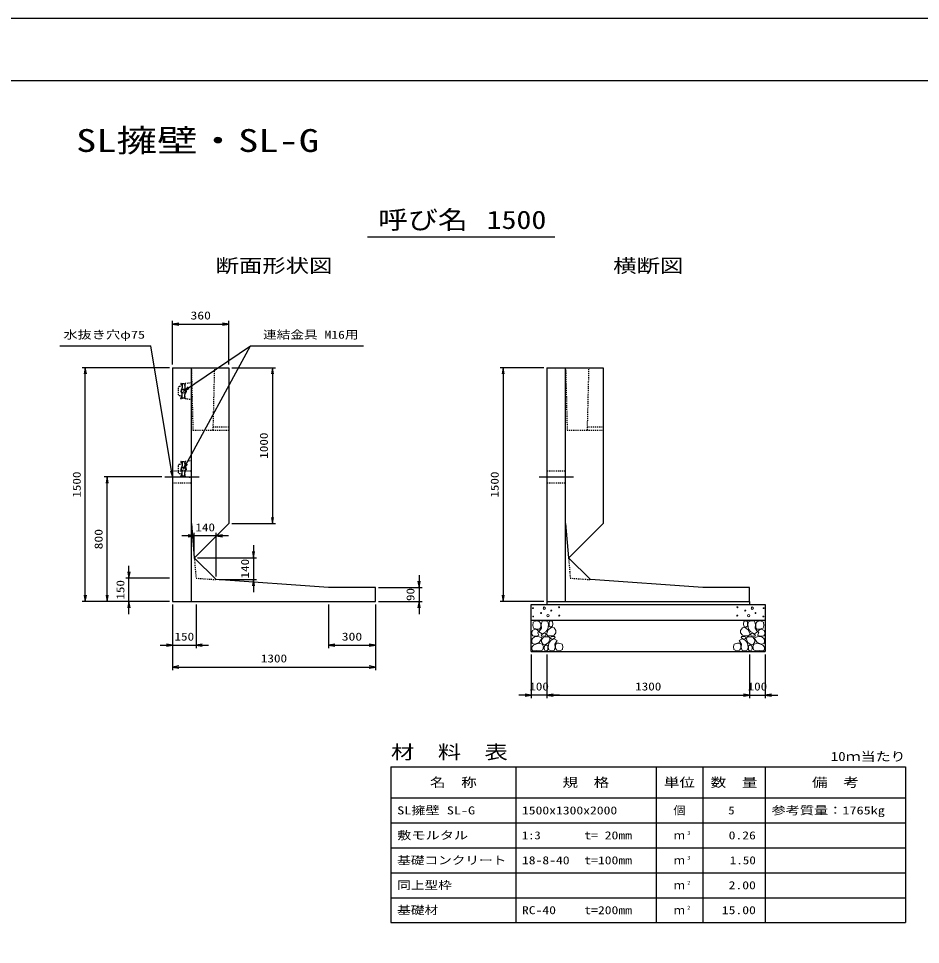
# Model space of a CAD drawing. Units: millimetres at full size. Extents: x 0 to 16820, y 0 to 11880.
# Drawn here: x 7262 to 13046, y 5940 to 11880 of the extents above; entities that cross this region are included whole.
import ezdxf
from ezdxf.enums import TextEntityAlignment as Align

# ---------------------------------------------------------------- set-up
doc = ezdxf.new("R2010")
doc.units = ezdxf.units.MM
doc.linetypes.add('CHAIN', pattern=[18.5, 12, -1.5, 3.5, -1.5])
doc.linetypes.add('DASHED_SPACED', pattern=[12, 6, -6])
for name, color, linetype, lineweight in [('D-BMK', 2, 'DASHED_SPACED', 25), ('D-DCR-HCHn', 4, 'Continuous', 9), ('D-MTR-FRAM', 7, 'Continuous', 25), ('D-MTR-LINE', 7, 'Continuous', 25), ('D-STR-DIM', 7, 'Continuous', 25), ('D-STR-STRn', 1, 'Continuous', 25), ('D-STR-TXT', 7, 'Continuous', 25), ('D-TTL', 2, 'Continuous', 25), ('D-TTL-TXT', 7, 'Continuous', 25)]:
    doc.layers.add(name, color=color, linetype=linetype, lineweight=lineweight)
doc.layers.add('D-MTR', color=7, linetype='Continuous')
doc.layers.add('D-MTR-TXT', color=7, linetype='Continuous')
doc.styles.add('ＭＳ ゴシック', font='')
doc.styles.get('ＭＳ ゴシック').set_extended_font_data('MS Gothic')

# ---------------------------------------------------------------- blocks, each defined once
blk = doc.blocks.new('open_arrow')
at = {"color": 0, "linetype": 'Continuous', "lineweight": -2}
blk.add_lwpolyline([(7.5, 1.25), (0, 0), (7.5, -1.25)], dxfattribs=at)
blk = doc.blocks.new('30KN')
at = {"color": 1, "linetype": 'DASHED_SPACED', "lineweight": 25}
for p, q in [((-85, 19.095), (-85, -19.095)), ((-58, 31.14), (-76.155, 29.028)), ((-68, 47.5), (-68, 45.66)), ((-65.5, 41.33), (-60.5, 38.443)), ((-54, 46), (-62.257, 46)), ((-40.306, 45.707), (-41.691, 35.314)), ((0, 53), (-37.704, 48.287)), ((0, -53), (0, 53)), ((-76.155, -29.028), (-58, -31.14)), ((-68, -47.5), (-68, -45.66)), ((-65.5, -41.33), (-60.5, -38.443)), ((-54, -46), (-62.257, -46)), ((-41.691, -35.314), (-40.306, -45.707)), ((-37.704, -48.287), (0, -53))]:
    blk.add_line(p, q, dxfattribs=at)
at = {"color": 1, "linetype": 'Continuous', "lineweight": 25}
for p, q in [((-58, 42), (-58, 21.448)), ((-46, 46), (-54, 46)), ((-42, 42), (-42, 21.448)), ((-58, -42), (-58, -21.448)), ((-46, -46), (-54, -46)), ((-42, -42), (-42, -21.448))]:
    blk.add_line(p, q, dxfattribs=at)
blk.add_circle((-50, 0), 13, dxfattribs=at)
at = {"color": 1, "linetype": 'DASHED_SPACED', "lineweight": 25}
for centre, radius, start, end in [((-75, 19.095), 10, 96.63251, 180), ((-66.5, 47.5), 1.5, 19.47123, 180), ((-63, 45.66), 5, 180, 240), ((-62.257, 49), 3, 199.47122, 270), ((-63, 34.113), 5, 0, 60), ((-37.332, 45.31), 3, 97.12502, 172.40536), ((-75, -19.095), 10, 180, 263.36749), ((-63, -45.66), 5, 120, 180), ((-66.5, -47.5), 1.5, 180, 340.57225), ((-62.257, -49), 3, 90, 160.55052), ((-63, -34.113), 5, 300, 0), ((-37.332, -45.31), 3, 187.59464, 262.87498)]:
    blk.add_arc(centre, radius, start, end, dxfattribs=at)
at = {"color": 1, "linetype": 'Continuous', "lineweight": 25}
for centre, radius, start, end in [((-50, 0), 18, 129.95842, 230.0969), ((-68, 21.448), 10, 310.0894, 0), ((-54, 42), 4, 90, 180), ((-46, 42), 4, 0, 90), ((-44.665, 35.71), 3, 332.67182, 352.40536), ((-32, 21.448), 10, 180, 229.9948), ((-50, 0), 18, 310.0052, 50.12245), ((-68, -21.448), 10, 0, 49.9948), ((-54, -42), 4, 180, 270), ((-46, -42), 4, 270, 0), ((-32, -21.448), 10, 130.0052, 180), ((-44.665, -35.71), 3, 7.59464, 27.32818)]:
    blk.add_arc(centre, radius, start, end, dxfattribs=at)

msp = doc.modelspace()

# ---------------------------------------------------------------- linework, layer by layer
at = {"layer": 'D-BMK', "linetype": 'CHAIN'}
for p, q in [((8200, 8940), (8420, 8940)), ((10600, 8940), (10820, 8940))]:
    msp.add_line(p, q, dxfattribs=at)
at = {"layer": 'D-BMK'}
for p, q in [((8388.779, 8420.91), (8400, 8290)), ((10788.779, 8420.91), (10800, 8290)), ((8400, 8290), (8528.779, 8280.91)), ((10800, 8290), (10928.779, 8280.91))]:
    msp.add_line(p, q, dxfattribs=at)
at = {"layer": 'D-DCR-HCHn'}
for points in [[(10557.281, 7953.808), (10550.346, 7933.005), (10559.592, 7919.136), (10582.707, 7916.824), (10598.488, 7923.599), (10591.952, 7939.939), (10596.575, 7949.185), (10587.33, 7958.431), (10573.461, 7963.053)], [(10601.198, 8011.594), (10580.395, 8016.217), (10561.904, 8006.971), (10559.592, 7986.168), (10564.215, 7969.988), (10587.33, 7963.053), (10603.51, 7963.053), (10610.444, 7974.611), (10610.444, 8000.037)], [(10619.69, 8013.906), (10612.756, 7993.102), (10615.067, 7969.988), (10598.887, 7944.562), (10619.69, 7933.005), (10642.805, 7944.562), (10656.673, 7963.053), (10661.296, 7993.102), (10656.673, 8009.283), (10642.805, 8016.217)], [(10658.985, 7958.431), (10647.427, 7930.693), (10656.673, 7919.136), (10684.411, 7919.136), (10695.968, 7923.759), (10707.525, 7939.939), (10707.525, 7953.808), (10695.968, 7972.299), (10682.099, 7974.611)], [(10663.608, 8009.283), (10663.608, 7981.545), (10675.165, 7974.611), (10686.722, 7981.545), (10689.034, 7997.725), (10686.722, 8011.594), (10670.542, 8016.217)], [(11941.015, 7958.431), (11952.573, 7930.693), (11943.327, 7919.136), (11915.589, 7919.136), (11904.032, 7923.759), (11892.475, 7939.939), (11892.475, 7953.808), (11904.032, 7972.299), (11917.901, 7974.611)], [(11936.392, 8009.283), (11936.392, 7981.545), (11924.835, 7974.611), (11913.278, 7981.545), (11910.966, 7997.725), (11913.278, 8011.594), (11929.458, 8016.217)], [(11980.31, 8013.906), (11987.244, 7993.102), (11984.933, 7969.988), (12001.113, 7944.562), (11980.31, 7933.005), (11957.195, 7944.562), (11943.327, 7963.053), (11938.704, 7993.102), (11943.327, 8009.283), (11957.195, 8016.217)], [(11998.802, 8011.594), (12019.605, 8016.217), (12038.096, 8006.971), (12040.408, 7986.168), (12035.785, 7969.988), (12012.67, 7963.053), (11996.49, 7963.053), (11989.556, 7974.611), (11989.556, 8000.037)], [(12042.719, 7953.808), (12049.654, 7933.005), (12040.408, 7919.136), (12017.293, 7916.824), (12001.512, 7923.599), (12008.048, 7939.939), (12003.425, 7949.185), (12012.67, 7958.431), (12026.539, 7963.053)], [(10601.155, 7877.009), (10618.277, 7902.692), (10616.137, 7909.112), (10592.594, 7915.533), (10571.192, 7913.393), (10556.21, 7900.551), (10554.07, 7885.57), (10556.21, 7870.588), (10573.332, 7866.308)], [(10624.313, 7933.005), (10612.756, 7923.759), (10617.379, 7916.824), (10633.559, 7916.824), (10640.493, 7919.136), (10645.116, 7928.382), (10638.182, 7935.316)], [(10661.082, 7877.009), (10671.783, 7902.692), (10663.222, 7913.393), (10637.539, 7913.393), (10626.838, 7909.112), (10616.137, 7894.131), (10616.137, 7881.289), (10626.838, 7864.167), (10639.679, 7862.027)], [(10697.466, 7825.643), (10703.886, 7844.905), (10701.746, 7866.308), (10716.728, 7889.85), (10697.466, 7900.551), (10676.063, 7889.85), (10663.222, 7872.728), (10658.941, 7844.905), (10663.222, 7829.924), (10676.063, 7823.503)], [(10693.185, 7900.551), (10703.886, 7909.112), (10699.606, 7915.533), (10684.624, 7915.533), (10678.204, 7913.393), (10673.923, 7904.832), (10680.344, 7898.411)], [(11902.534, 7825.643), (11896.114, 7844.905), (11898.254, 7866.308), (11883.272, 7889.85), (11902.534, 7900.551), (11923.937, 7889.85), (11936.778, 7872.728), (11941.059, 7844.905), (11936.778, 7829.924), (11923.937, 7823.503)], [(11906.815, 7900.551), (11896.114, 7909.112), (11900.394, 7915.533), (11915.376, 7915.533), (11921.796, 7913.393), (11926.077, 7904.832), (11919.656, 7898.411)], [(11938.918, 7877.009), (11928.217, 7902.692), (11936.778, 7913.393), (11962.461, 7913.393), (11973.162, 7909.112), (11983.863, 7894.131), (11983.863, 7881.289), (11973.162, 7864.167), (11960.321, 7862.027)], [(11975.687, 7933.005), (11987.244, 7923.759), (11982.621, 7916.824), (11966.441, 7916.824), (11959.507, 7919.136), (11954.884, 7928.382), (11961.818, 7935.316)], [(11998.845, 7877.009), (11981.723, 7902.692), (11983.863, 7909.112), (12007.406, 7915.533), (12028.808, 7913.393), (12043.79, 7900.551), (12045.93, 7885.57), (12043.79, 7870.588), (12026.668, 7866.308)], [(10609.716, 7823.503), (10624.698, 7829.924), (10628.978, 7851.326), (10620.417, 7866.308), (10605.435, 7870.588), (10586.173, 7868.448), (10564.771, 7859.887), (10554.07, 7847.045), (10554.07, 7832.064), (10560.49, 7823.503), (10586.173, 7825.643)], [(10656.801, 7829.924), (10656.801, 7855.606), (10646.1, 7862.027), (10635.399, 7855.606), (10633.259, 7840.625), (10635.399, 7827.783), (10650.381, 7823.503)], [(10714.588, 7827.783), (10733.85, 7823.503), (10750.972, 7832.064), (10753.112, 7851.326), (10748.831, 7866.308), (10727.429, 7872.728), (10712.447, 7872.728), (10706.027, 7862.027), (10706.027, 7838.484)], [(11885.412, 7827.783), (11866.15, 7823.503), (11849.028, 7832.064), (11846.888, 7851.326), (11851.169, 7866.308), (11872.571, 7872.728), (11887.553, 7872.728), (11893.973, 7862.027), (11893.973, 7838.484)], [(11943.199, 7829.924), (11943.199, 7855.606), (11953.9, 7862.027), (11964.601, 7855.606), (11966.741, 7840.625), (11964.601, 7827.783), (11949.619, 7823.503)], [(11990.284, 7823.503), (11975.302, 7829.924), (11971.022, 7851.326), (11979.583, 7866.308), (11994.565, 7870.588), (12013.827, 7868.448), (12035.229, 7859.887), (12045.93, 7847.045), (12045.93, 7832.064), (12039.51, 7823.503), (12013.827, 7825.643)]]:
    msp.add_lwpolyline(points, close=True, dxfattribs=at)
for centre, radius in [((10560.727, 8097.43), 3), ((10633.336, 8097.43), 7.5), ((10677.708, 8081.639), 3), ((10728.131, 8103.481), 3), ((11871.869, 8103.481), 3), ((11922.292, 8081.639), 3), ((11966.664, 8097.43), 7.5), ((12039.273, 8097.43), 3), ((10561.869, 8043.919), 3), ((10612.292, 8065.761), 3), ((10656.664, 8049.97), 7.5), ((10729.273, 8049.97), 3), ((11870.727, 8049.97), 3), ((11943.336, 8049.97), 7.5), ((11987.708, 8065.761), 3), ((12038.131, 8043.919), 3)]:
    msp.add_circle(centre, radius, dxfattribs=at)
at = {"layer": 'D-MTR-FRAM'}
for p, q in [((9650, 7080), (12950, 7080)), ((9650, 7080), (9650, 6080)), ((12950, 7080), (12950, 6080)), ((9650, 6080), (12950, 6080))]:
    msp.add_line(p, q, dxfattribs=at)
at = {"layer": 'D-MTR-LINE'}
for p, q in [((10450, 7080), (10450, 6080)), ((11350, 7080), (11350, 6080)), ((11650, 7080), (11650, 6080)), ((12050, 7080), (12050, 6080)), ((9650, 6880), (12950, 6880)), ((9650, 6720), (12950, 6720)), ((9650, 6560), (12950, 6560)), ((9650, 6400), (12950, 6400)), ((9650, 6240), (12950, 6240))]:
    msp.add_line(p, q, dxfattribs=at)
at = {"layer": 'D-STR-DIM'}
for p, q in [((8250, 9660), (8250, 9940)), ((8250, 9920), (8610, 9920)), ((8610, 9660), (8610, 9940)), ((8230, 9640), (7670, 9640)), ((7690, 8140), (7690, 9640)), ((8630, 9640), (8910, 9640)), ((8890, 9640), (8890, 8640)), ((10630, 9640), (10350, 9640)), ((10370, 9640), (10370, 8140)), ((8180, 8940), (7810, 8940)), ((7830, 8140), (7830, 8940)), ((8630, 8640), (8910, 8640)), ((8608.779, 8560.91), (8308.779, 8560.91)), ((8388.779, 8440.91), (8388.779, 8580.91)), ((8528.779, 8300.91), (8528.779, 8580.91)), ((8768.779, 8500.91), (8768.779, 8200.91)), ((8408.779, 8420.91), (8788.779, 8420.91)), ((7970, 8060), (7970, 8370)), ((8230, 8290), (7950, 8290)), ((8548.779, 8280.91), (8788.779, 8280.91)), ((9830, 8310), (9830, 8060)), ((9570, 8230), (9850, 8230)), ((8230, 8140), (7670, 8140)), ((8230, 8140), (7810, 8140)), ((8230, 8140), (7950, 8140)), ((9570, 8140), (9850, 8140)), ((10630, 8140), (10350, 8140)), ((8250, 8120), (8250, 7840)), ((8250, 8120), (8250, 7700)), ((8400, 8120), (8400, 7840)), ((9250, 8120), (9250, 7840)), ((9550, 8120), (9550, 7840)), ((9550, 8120), (9550, 7700)), ((8170, 7860), (8480, 7860)), ((9250, 7860), (9550, 7860)), ((10550, 7800), (10550, 7520.001)), ((10650, 7800), (10650, 7520.001)), ((10650, 7800), (10650, 7520.001)), ((11950, 7800), (11950, 7520.001)), ((11950, 7800), (11950, 7520.001)), ((12050, 7800), (12050, 7520.001)), ((8250, 7720), (9550, 7720)), ((10730, 7540.001), (10470, 7540.001)), ((10650, 7540.001), (11950, 7540.001)), ((11870, 7540.001), (12130, 7540.001))]:
    msp.add_line(p, q, dxfattribs=at)
at = {"layer": 'D-STR-STRn'}
for p, q in [((8250, 9640), (8250, 8140)), ((8250, 9640), (8610, 9640)), ((8370, 8140), (8370, 9640)), ((8610, 9640), (8610, 8640)), ((10650, 9640), (10650, 8140)), ((10650, 9640), (11010, 9640)), ((10770, 8140), (10770, 9640)), ((11010, 9640), (11010, 8640)), ((8370, 8640), (8388.779, 8420.91)), ((8610, 8640), (8389.844, 8419.844)), ((10770, 8640), (10788.779, 8420.91)), ((11010, 8640), (10789.844, 8419.844)), ((8528.779, 8280.91), (8388.779, 8420.91)), ((10928.779, 8280.91), (10788.779, 8420.91)), ((9250, 8230), (8528.779, 8280.91)), ((11650, 8230), (10928.779, 8280.91)), ((9550, 8230), (9250, 8230)), ((9550, 8140), (9550, 8230)), ((11950, 8230), (11650, 8230)), ((11950, 8140), (11950, 8230)), ((8250, 8140), (9550, 8140)), ((10650, 8140), (11820, 8140)), ((10650, 8140), (10650, 8120)), ((10650, 8140), (11950, 8140)), ((11950, 8140), (11950, 8120)), ((10550, 7820), (10550, 8120)), ((10550, 8120), (12050, 8120)), ((12050, 8120), (12050, 7820)), ((10550, 8020), (12050, 8020)), ((10550, 7820), (12050, 7820))]:
    msp.add_line(p, q, dxfattribs=at)
at = {"layer": 'D-STR-STRn', "linetype": 'DASHED_SPACED'}
for p, q in [((8370, 9640), (8380, 9240)), ((8510, 9240), (8520, 9640)), ((10770, 9640), (10780, 9240)), ((10910, 9240), (10920, 9640)), ((8380, 9240), (8510, 9240)), ((8510, 9240), (8610, 9240)), ((8510.5, 9260), (8610, 9260)), ((10780, 9240), (10910, 9240)), ((10910, 9240), (11010, 9240)), ((10910.5, 9260), (11010, 9260)), ((8250, 8977.5), (8370, 8977.5)), ((10650, 8977.5), (10770, 8977.5)), ((8250, 8902.5), (8370, 8902.5)), ((10650, 8902.5), (10770, 8902.5))]:
    msp.add_line(p, q, dxfattribs=at)
at = {"layer": 'D-STR-TXT'}
for p, q in [((7526.671, 9780), (8110, 9780)), ((8250, 8940), (8110, 9780)), ((8320, 8990), (8750, 9780)), ((8320, 9490), (8750, 9780)), ((8750, 9780), (9474.173, 9780))]:
    msp.add_line(p, q, dxfattribs=at)
at = {"layer": 'D-TTL'}
for points in [[(0, 0), (16820, 0), (16820, 11880), (0, 11880)], [(400, 400), (16420, 400), (16420, 11480), (400, 11480)]]:
    msp.add_lwpolyline(points, close=True, dxfattribs=at)
at = {"layer": 'D-TTL-TXT'}
msp.add_line((9500, 10480), (10700, 10480), dxfattribs=at)

# ---------------------------------------------------------------- block references
at = {"layer": 'D-STR-DIM', "xscale": 5.33, "yscale": 5.33}
for p in [(8250, 9920), (8528.779, 8560.91), (8400, 7860), (9250, 7860), (8250, 7720), (10650, 7540.001), (10650, 7540.001), (12050, 7540.001)]:
    msp.add_blockref('open_arrow', p, dxfattribs=at)
for p, rotation in [((8610, 9920), 180), ((7690, 9640), 270), ((8890, 9640), 270), ((10370, 9640), 270), ((7830, 8940), 270), ((8890, 8640), 90), ((8388.779, 8560.91), 180), ((8768.779, 8420.91), 90), ((7970, 8290), 90), ((8768.779, 8280.91), 270), ((9830, 8230), 90), ((7690, 8140), 90), ((7830, 8140), 90), ((7970, 8140), 270), ((9830, 8140), 270), ((10370, 8140), 90), ((8250, 7860), 180), ((9550, 7860), 180), ((9550, 7720), 180), ((10550, 7540.001), 180), ((11950, 7540.001), 180), ((11950, 7540.001), 180)]:
    msp.add_blockref('open_arrow', p, dxfattribs=dict(at, rotation=rotation))
at = {"layer": 'D-STR-STRn'}
for p in [(8370, 9490), (8370, 8990)]:
    msp.add_blockref('30KN', p, dxfattribs=at)
at = {"layer": 'D-STR-TXT', "xscale": 5.33, "yscale": 5.33}
for p, rotation in [((8320, 9490), 34), ((8250, 8940), 99.5), ((8320, 8990), 61.4)]:
    msp.add_blockref('open_arrow', p, dxfattribs=dict(at, rotation=rotation))

# ---------------------------------------------------------------- texts
at = {"layer": 'D-MTR', "style": 'ＭＳ ゴシック', "width": 1.25}
msp.add_text('材\u3000料\u3000表', height=87.98, dxfattribs=at).set_placement((9650, 7104), align=Align.BOTTOM_LEFT)
at = {"layer": 'D-MTR', "style": 'ＭＳ ゴシック', "width": 1.2}
msp.add_text('10ｍ当たり', height=58.65, dxfattribs=at).set_placement((12950, 7099.333), align=Align.BOTTOM_RIGHT)
at = {"layer": 'D-MTR-TXT', "style": 'ＭＳ ゴシック'}
for s, height, width, p in [('名\u3000称', 58.65, 1.25, (10050, 6980)), ('規\u3000格', 58.65, 1.25, (10900, 6980)), ('単位', 58.65, 1.25, (11500, 6980)), ('数\u3000量', 58.65, 1.25, (11850, 6980)), ('備\u3000考', 58.65, 1.25, (12500, 6980)), ('個', 51.32, 1.1, (11500, 6800))]:
    msp.add_text(s, height=height, dxfattribs=dict(at, width=width)).set_placement(p, align=Align.MIDDLE_CENTER)
for s, width, p in [('SL擁壁 SL-G', 1.3, (9690, 6800)), ('参考質量：1765kg', 1.3, (12090, 6800)), ('1500x1300x2000', 1.25, (10490, 6800)), ('敷モルタル', 1.3, (9690, 6640)), ('1:3', 1.15, (10490, 6640)), ('t= 20mm', 1.25, (10890, 6640)), ('基礎コンクリート', 1.25, (9690, 6480)), ('18-8-40', 1.25, (10490, 6480)), ('t=100mm', 1.25, (10890, 6480)), ('同上型枠', 1.25, (9690, 6320)), ('基礎材', 1.25, (9690, 6160)), ('RC-40', 1.25, (10490, 6160)), ('t=200mm', 1.25, (10890, 6160))]:
    msp.add_text(s, height=51.32, dxfattribs=dict(at, width=width)).set_placement(p, align=Align.MIDDLE_LEFT)
for s, width, p in [('5', 1.15, (11853.553, 6800)), ('0.26', 1.25, (11990, 6640)), ('1.50', 1.2, (11990, 6480)), ('2.00', 1.25, (11990, 6320)), ('15.00', 1.25, (11990, 6160))]:
    msp.add_text(s, height=51.32, dxfattribs=dict(at, width=width)).set_placement(p, align=Align.MIDDLE_RIGHT)
for p in [(11500, 6640), (11500, 6480), (11500, 6320), (11500, 6160)]:
    msp.add_text('ｍ', height=51.32, dxfattribs=at).set_placement(p, align=Align.MIDDLE_CENTER)
at = {"layer": 'D-MTR-TXT', "style": 'ＭＳ ゴシック', "width": 1.15}
for s, p in [('3', (11550, 6635.333)), ('3', (11550, 6475.333)), ('2', (11550, 6315.333)), ('2', (11550, 6155.333))]:
    msp.add_text(s, height=25.66, dxfattribs=at).set_placement(p, align=Align.BOTTOM_LEFT)
at = {"layer": 'D-STR-DIM', "style": 'ＭＳ ゴシック'}
for s, width, p in [('360', 1.25, (8430, 9975)), ('140', 1.2, (8458.779, 8615.91)), ('150', 1.2, (8325, 7915)), ('300', 1.25, (9400, 7915)), ('1300', 1.2, (8900, 7775)), ('100', 1.2, (10600, 7595.001)), ('1300', 1.2, (11300, 7595.001)), ('100', 1.2, (12000, 7595.001))]:
    msp.add_text(s, height=51.32, dxfattribs=dict(at, width=width)).set_placement(p, align=Align.MIDDLE_CENTER)
for s, width, p in [('1000', 1.2, (8835, 9140)), ('1500', 1.2, (7635, 8890)), ('1500', 1.2, (10315, 8890)), ('800', 1.25, (7775, 8540)), ('140', 1.2, (8713.779, 8350.91)), ('150', 1.2, (7915, 8215)), ('90', 1.2, (9775, 8185))]:
    msp.add_text(s, height=51.32, rotation=90, dxfattribs=dict(at, width=width)).set_placement(p, align=Align.MIDDLE_CENTER)
at = {"layer": 'D-STR-TXT', "style": 'ＭＳ ゴシック'}
for s, width, p in [('水抜き穴φ75', 1.3, (7549.501, 9810.667)), ('連結金具 M16用', 1.25, (8830, 9810.667))]:
    msp.add_text(s, height=51.32, dxfattribs=dict(at, width=width)).set_placement(p, align=Align.BOTTOM_LEFT)
at = {"layer": 'D-TTL-TXT', "style": 'ＭＳ ゴシック'}
for s, height, width, p in [('SL擁壁・SL-G', 146.6, 1.3, (8410, 10980)), ('呼び名', 117.3, 1.2, (9855, 10495)), ('1500', 117.3, 1.2, (10455, 10495)), ('断面形状図', 87.98, 1.25, (8900, 10224)), ('横断図', 87.98, 1.25, (11300, 10224))]:
    msp.add_text(s, height=height, dxfattribs=dict(at, width=width)).set_placement(p, align=Align.BOTTOM_CENTER)

doc.saveas('drawing.dxf')
